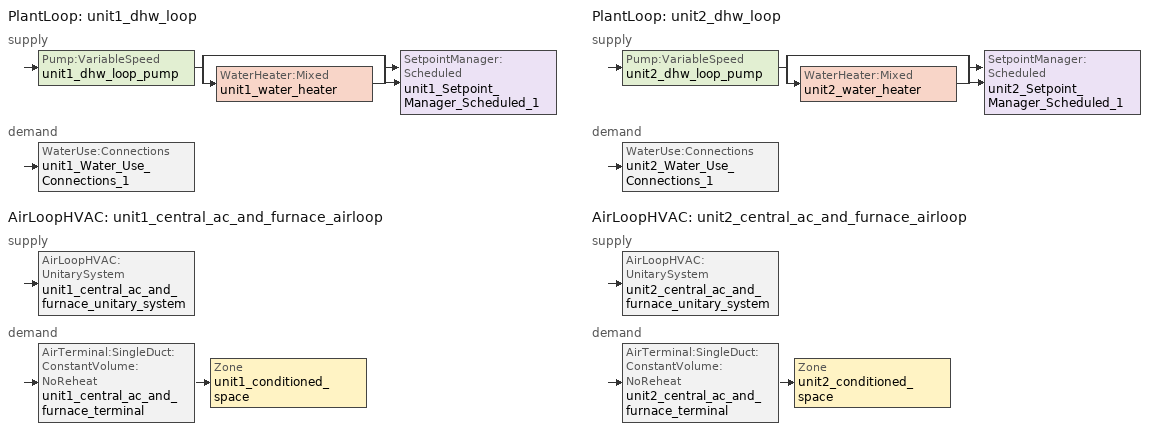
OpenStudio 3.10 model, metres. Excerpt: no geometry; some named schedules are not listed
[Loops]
PlantLoop 'unit1_dhw_loop'
 supply: Pump:VariableSpeed 'unit1_dhw_loop_pump' > split
  | bypass
  | WaterHeater:Mixed 'unit1_water_heater'
  join > SetpointManager:Scheduled 'unit1_Setpoint_Manager_Scheduled_1'
 demand: WaterUse:Connections 'unit1_Water_Use_Connections_1'
AirLoopHVAC 'unit1_central_ac_and_furnace_airloop'
 supply: AirLoopHVAC:UnitarySystem 'unit1_central_ac_and_furnace_unitary_system'
 demand: AirTerminal:SingleDuct:ConstantVolume:NoReheat 'unit1_central_ac_and_furnace_terminal' > Zone 'unit1_conditioned_space'
PlantLoop 'unit2_dhw_loop'
 supply: Pump:VariableSpeed 'unit2_dhw_loop_pump' > split
  | bypass
  | WaterHeater:Mixed 'unit2_water_heater'
  join > SetpointManager:Scheduled 'unit2_Setpoint_Manager_Scheduled_1'
 demand: WaterUse:Connections 'unit2_Water_Use_Connections_1'
AirLoopHVAC 'unit2_central_ac_and_furnace_airloop'
 supply: AirLoopHVAC:UnitarySystem 'unit2_central_ac_and_furnace_unitary_system'
 demand: AirTerminal:SingleDuct:ConstantVolume:NoReheat 'unit2_central_ac_and_furnace_terminal' > Zone 'unit2_conditioned_space'
[EnergyManagementSystem:ProgramCallingManager]
unit1_infil_program_calling_manager: BeginZoneTimestepAfterInitHeatBalance; unit1_infil_program
unit1_crawlspace_unvented_1_duct_leakage_imbalance_infil_program_calling_manager: BeginZoneTimestepAfterInitHeatBalance; unit1_crawlspace_unvented_1_duct_leakage_imbalance_infil_program
unit1_natural_vent_program_calling_manager: BeginZoneTimestepAfterInitHeatBalance; unit1_natural_vent_program
unit1_central_ac_and_furnace_airloop_0_duct_program_calling_manager: EndOfSystemTimestepAfterHVACReporting; unit1_central_ac_and_furnace_airloop_0_duct_program
unit1_fridge_schedule_program_calling_manager: BeginZoneTimestepAfterInitHeatBalance; unit1_fridge_schedule_program
unit1_water_heater_EC_adj_ProgramManager: EndOfSystemTimestepBeforeHVACReporting; unit1_water_heater_EC_adj
unit1_central_ac_and_furnace_supply_fan_disaggregate_program_calling_manager_1: EndOfSystemTimestepBeforeHVACReporting; unit1_central_ac_and_furnace_supply_fan_disaggregate_program_1
unit1_central_ac_and_furnace_supply_fan_disaggregate_program_calling_manager: EndOfSystemTimestepBeforeHVACReporting; unit1_central_ac_and_furnace_supply_fan_disaggregate_program
unit2_infil_program_calling_manager: BeginZoneTimestepAfterInitHeatBalance; unit2_infil_program
unit2_crawlspace_unvented_1_duct_leakage_imbalance_infil_program_calling_manager: BeginZoneTimestepAfterInitHeatBalance; unit2_crawlspace_unvented_1_duct_leakage_imbalance_infil_program
unit2_natural_vent_program_calling_manager: BeginZoneTimestepAfterInitHeatBalance; unit2_natural_vent_program
unit2_central_ac_and_furnace_airloop_0_duct_program_calling_manager: EndOfSystemTimestepAfterHVACReporting; unit2_central_ac_and_furnace_airloop_0_duct_program
unit2_fridge_schedule_program_calling_manager: BeginZoneTimestepAfterInitHeatBalance; unit2_fridge_schedule_program
unit2_water_heater_EC_adj_ProgramManager: EndOfSystemTimestepBeforeHVACReporting; unit2_water_heater_EC_adj
unit2_central_ac_and_furnace_supply_fan_disaggregate_program_calling_manager_1: EndOfSystemTimestepBeforeHVACReporting; unit2_central_ac_and_furnace_supply_fan_disaggregate_program_1
unit2_central_ac_and_furnace_supply_fan_disaggregate_program_calling_manager: EndOfSystemTimestepBeforeHVACReporting; unit2_central_ac_and_furnace_supply_fan_disaggregate_program
unmet_hours_program_calling_manager: EndOfZoneTimestepBeforeZoneReporting; unmet_hours_program
total_loads_program_calling_manager: EndOfZoneTimestepAfterZoneReporting; total_loads_program
total_airflows_program_calling_manager: EndOfZoneTimestepAfterZoneReporting; total_airflows_program
[EnergyManagementSystem:Sensor]
Name | Output Variable or Output Meter Index Key | Output Variable or Output Meter
unit1_clothes_dryer_exhaust_0_sch_s | unit1_clothes_dryer | Schedule Value
unit1_mech_vent_bath_fan_0_sch_s | unit1_mech_vent_bath_fan_0_schedule | Schedule Value
unit1_mech_vent_range_fan_0_sch_s | unit1_mech_vent_range_fan_0_schedule | Schedule Value
unit1_clg_sp_s | unit1_cooling_setpoint | Schedule Value
unit1_htg_sp_s | unit1_heating_setpoint | Schedule Value
unit1_natural_vent_s | unit1_natural_vent_schedule | Schedule Value
unit1_central_ac_and_furnace_airloop_0_DZ_W_s | unit1_crawlspace___unvented | Zone Mean Air Humidity Ratio
unit1_central_ac_and_furnace_airloop_0_DZ_T_s | unit1_crawlspace___unvented | Zone Air Temperature
unit1_central_ac_and_furnace_airloop_Ra_W_s | unit1_Node_9 | System Node Humidity Ratio
unit1_central_ac_and_furnace_airloop_RA_T_s | unit1_Node_9 | System Node Temperature
unit1_central_ac_and_furnace_airloop_AH_Wout_s | unit1_Node_6 | System Node Humidity Ratio
unit1_central_ac_and_furnace_airloop_AH_Tout_s | unit1_Node_6 | System Node Temperature
unit1_central_ac_and_furnace_airloop_AH_VFR_s | unit1_Node_6 | System Node Current Density Volume Flow Rate
unit1_central_ac_and_furnace_airloop_AH_MFR_s | unit1_Node_6 | System Node Mass Flow Rate
unit1_central_ac_and_furnace_airloop_Fan_RTF_s_1 | unit1_central_ac_and_furnace_supply_fan | Fan Runtime Fraction Speed 2
unit1_central_ac_and_furnace_airloop_Fan_RTF_s | unit1_central_ac_and_furnace_supply_fan | Fan Runtime Fraction Speed 1
unit1_cool_season | unit1_cooling_season_schedule | Schedule Value
unit1_tout_s | unit1_conditioned_space | Zone Outdoor Air Drybulb Temperature
unit1_tin_s; unit1_fridge_tin_s | unit1_conditioned_space | Zone Mean Air Temperature
unit1_site_vw_s; unit2_site_vw_s |  | Site Wind Speed
unit1_win_s | unit1_conditioned_space | Zone Air Humidity Ratio
unit1_out_wt_s; unit2_out_wt_s |  | Site Outdoor Air Humidity Ratio
unit1_out_pb_s; unit2_out_pb_s |  | Site Outdoor Air Barometric Pressure
unit1_water_heater_off_cycle_parasitic | unit1_water_heater | Water Heater Off Cycle Parasitic Electricity Rate
unit1_water_heater_on_cycle_parasitic | unit1_water_heater | Water Heater On Cycle Parasitic Electricity Rate
unit1_water_heater_energy | unit1_water_heater | Water Heater NaturalGas Rate
unit1_central_ac_and_furnace_htg_coil_s | unit1_central_ac_and_furnace_htg_coil | Heating Coil Heating Energy
unit1_central_ac_and_furnace_supply_fan_s_1; unit1_central_ac_and_furnace_supply_fan_s | unit1_central_ac_and_furnace_supply_fan | Fan Electricity Energy
unit1_central_ac_and_furnace_clg_coil_s | unit1_central_ac_and_furnace_clg_coil | Cooling Coil Total Cooling Energy
unit2_clothes_dryer_exhaust_0_sch_s | unit2_clothes_dryer | Schedule Value
unit2_mech_vent_bath_fan_0_sch_s | unit2_mech_vent_bath_fan_0_schedule | Schedule Value
unit2_mech_vent_range_fan_0_sch_s | unit2_mech_vent_range_fan_0_schedule | Schedule Value
unit2_clg_sp_s | unit2_cooling_setpoint | Schedule Value
unit2_htg_sp_s | unit2_heating_setpoint | Schedule Value
unit2_natural_vent_s | unit2_natural_vent_schedule | Schedule Value
unit2_central_ac_and_furnace_airloop_0_DZ_W_s | unit2_crawlspace___unvented | Zone Mean Air Humidity Ratio
unit2_central_ac_and_furnace_airloop_0_DZ_T_s | unit2_crawlspace___unvented | Zone Air Temperature
unit2_central_ac_and_furnace_airloop_Ra_W_s | unit2_Node_9 | System Node Humidity Ratio
unit2_central_ac_and_furnace_airloop_RA_T_s | unit2_Node_9 | System Node Temperature
unit2_central_ac_and_furnace_airloop_AH_Wout_s | unit2_Node_6 | System Node Humidity Ratio
unit2_central_ac_and_furnace_airloop_AH_Tout_s | unit2_Node_6 | System Node Temperature
unit2_central_ac_and_furnace_airloop_AH_VFR_s | unit2_Node_6 | System Node Current Density Volume Flow Rate
unit2_central_ac_and_furnace_airloop_AH_MFR_s | unit2_Node_6 | System Node Mass Flow Rate
unit2_central_ac_and_furnace_airloop_Fan_RTF_s_1 | unit2_central_ac_and_furnace_supply_fan | Fan Runtime Fraction Speed 2
unit2_central_ac_and_furnace_airloop_Fan_RTF_s | unit2_central_ac_and_furnace_supply_fan | Fan Runtime Fraction Speed 1
unit2_cool_season | unit2_cooling_season_schedule | Schedule Value
unit2_tout_s | unit2_conditioned_space | Zone Outdoor Air Drybulb Temperature
unit2_tin_s; unit2_fridge_tin_s | unit2_conditioned_space | Zone Mean Air Temperature
unit2_win_s | unit2_conditioned_space | Zone Air Humidity Ratio
unit2_water_heater_off_cycle_parasitic | unit2_water_heater | Water Heater Off Cycle Parasitic Electricity Rate
unit2_water_heater_on_cycle_parasitic | unit2_water_heater | Water Heater On Cycle Parasitic Electricity Rate
unit2_water_heater_energy | unit2_water_heater | Water Heater NaturalGas Rate
unit2_central_ac_and_furnace_htg_coil_s | unit2_central_ac_and_furnace_htg_coil | Heating Coil Heating Energy
unit2_central_ac_and_furnace_supply_fan_s_1; unit2_central_ac_and_furnace_supply_fan_s | unit2_central_ac_and_furnace_supply_fan | Fan Electricity Energy
unit2_central_ac_and_furnace_clg_coil_s | unit2_central_ac_and_furnace_clg_coil | Cooling Coil Total Cooling Energy
unit1_conditioned_space_htg_unmet_s | unit1_conditioned_space | Zone Heating Setpoint Not Met Time
unit1_conditioned_space_clg_unmet_s | unit1_conditioned_space | Zone Cooling Setpoint Not Met Time
unit2_conditioned_space_htg_unmet_s | unit2_conditioned_space | Zone Heating Setpoint Not Met Time
unit2_conditioned_space_clg_unmet_s | unit2_conditioned_space | Zone Cooling Setpoint Not Met Time
htg_load_cond |  | Heating:EnergyTransfer:Zone:UNIT1_CONDITIONED_SPACE
clg_load_cond |  | Cooling:EnergyTransfer:Zone:UNIT1_CONDITIONED_SPACE
htg_load_duct |  | Heating:EnergyTransfer:Zone:UNIT1_CENTRAL_AC_AND_FURNACE_AIRLOOP_RET_AIR_ZONE
clg_load_duct |  | Cooling:EnergyTransfer:Zone:UNIT1_CENTRAL_AC_AND_FURNACE_AIRLOOP_RET_AIR_ZONE
htg_load_cond_1 |  | Heating:EnergyTransfer:Zone:UNIT2_CONDITIONED_SPACE
clg_load_cond_1 |  | Cooling:EnergyTransfer:Zone:UNIT2_CONDITIONED_SPACE
htg_load_duct_1 |  | Heating:EnergyTransfer:Zone:UNIT2_CENTRAL_AC_AND_FURNACE_AIRLOOP_RET_AIR_ZONE
clg_load_duct_1 |  | Cooling:EnergyTransfer:Zone:UNIT2_CENTRAL_AC_AND_FURNACE_AIRLOOP_RET_AIR_ZONE
[ElectricEquipment:Definition] Design Level Calculation Method=EquipmentLevel
Name | Design Level {W} | Fraction Latent | Fraction Radiant | Fraction Lost
unit1_dishwasher | 1239.2 | 0.3 | 0.18 | 0.4
unit1_clothes_dryer | 1291.22 | 0.015 | 0.081 | 0.85
unit1_clothes_washer | 1633.53 | 0.03 | 0.162 | 0.7
unit2_dishwasher | 1738.7 | 0.3 | 0.18 | 0.4
unit2_clothes_dryer | 783.344 | 0.015 | 0.081 | 0.85
unit2_clothes_washer | 1137.65 | 0.03 | 0.162 | 0.7
[EnergyManagementSystem:Actuator]
Name | Actuated Component | Actuated Component Type | Actuated Component Control Type
unit1_infil_flow_act | unit1_infil_flow | Zone Infiltration | Air Exchange Flow Rate
unit1_crawlspace_unvented_1_duct_leakage_imbalance_infil_flow_act | unit1_crawlspace_unvented_1_duct_leakage_imbalance_infil_flow | Zone Infiltration | Air Exchange Flow Rate
unit1_whole_house_fan_mix_act | unit1_whole_house_fan_mix | ZoneMixing | Air Exchange Flow Rate
unit1_whole_house_fan_flow_act | unit1_whole_house_fan_flow | Zone Infiltration | Air Exchange Flow Rate
unit1_natural_vent_flow_act | unit1_natural_vent_flow | Zone Infiltration | Air Exchange Flow Rate
unit1_central_ac_and_furnace_airloop_0_ZoneMixCondToDZ_mix_act | unit1_central_ac_and_furnace_airloop_0_ZoneMixCondToDZ_mix | ZoneMixing | Air Exchange Flow Rate
unit1_central_ac_and_furnace_airloop_0_ZoneMixDZToCond_mix_act | unit1_central_ac_and_furnace_airloop_0_ZoneMixDZToCond_mix | ZoneMixing | Air Exchange Flow Rate
unit1_fridge_schedule_act | unit1_fridge_schedule | Schedule:Constant | Schedule Value
unit2_infil_flow_act | unit2_infil_flow | Zone Infiltration | Air Exchange Flow Rate
unit2_crawlspace_unvented_1_duct_leakage_imbalance_infil_flow_act | unit2_crawlspace_unvented_1_duct_leakage_imbalance_infil_flow | Zone Infiltration | Air Exchange Flow Rate
unit2_whole_house_fan_mix_act | unit2_whole_house_fan_mix | ZoneMixing | Air Exchange Flow Rate
unit2_whole_house_fan_flow_act | unit2_whole_house_fan_flow | Zone Infiltration | Air Exchange Flow Rate
unit2_natural_vent_flow_act | unit2_natural_vent_flow | Zone Infiltration | Air Exchange Flow Rate
unit2_central_ac_and_furnace_airloop_0_ZoneMixCondToDZ_mix_act | unit2_central_ac_and_furnace_airloop_0_ZoneMixCondToDZ_mix | ZoneMixing | Air Exchange Flow Rate
unit2_central_ac_and_furnace_airloop_0_ZoneMixDZToCond_mix_act | unit2_central_ac_and_furnace_airloop_0_ZoneMixDZToCond_mix | ZoneMixing | Air Exchange Flow Rate
unit2_fridge_schedule_act | unit2_fridge_schedule | Schedule:Constant | Schedule Value
[EnergyManagementSystem:Program]
unit1_infil_program: Set p_m = 0.14; Set p_s = 0.22; Set s_m = 270; Set s_s = 370; Set z_m = 9.99744; Set z_s = 2.4384; Set f_t = (((s_m/z_m)^p_m)*((z_s/s_s)^p_s)); Set Tdiff = unit1_tin_s-unit1_tout_s; Set dT = @Abs Tdiff; Set c = 0.0585; Set Cs = 0.0567; Set Cw = 0.1627; Set n = 0.65; Set sft = (f_t*0.3); Set temp1 = ((c*Cw)*((sft*unit1_site_vw_s)^(2*n)))^2; Set Qinf = (((c*Cs*(dT^n))^2)+temp1)^0.5; Set Qinf = (@Max Qinf 0); Set unit1_mech_vent_house_fan_sensible_load_act = 0.0; Set unit1_mech_vent_house_fan_latent_load_act = 0.0; Set OASupInPb = unit1_out_pb_s; Set OASupInTemp = unit1_tout_s; Set OASupInW = unit1_out_wt_s; Set OASupRho = (@RhoAirFnPbTdbW OASupInPb OASupInTemp OASupInW); Set OASupCp = (@CpAirFnW OASupInW); Set OASupInEnth = (@HFnTdbW OASupInTemp OASupInW); Set ZoneTemp = unit1_tin_s; Set ZoneW = unit1_win_s; Set ZoneCp = (@CpAirFnW ZoneW); Set ZoneAirEnth = (@HFnTdbW ZoneTemp ZoneW); Set unit1_mech_vent_house_fan_cfis_act = 0.0; Set QWHV_cfis_sup = 0.0; Set QWHV_cfis_suppl_sup = 0.0; Set QWHV_cfis_suppl_exh = 0.0; Set Qrange = 0; Set Qrange = Qrange + 0.04719 * unit1_mech_vent_range_fan_0_sch_s; Set Qbath = 0; Set Qbath = Qbath + 0.0236 * unit1_mech_vent_bath_fan_0_sch_s; Set Qdryer = 0; Set Qdryer = Qdryer + 0.52072 * unit1_clothes_dryer_exhaust_0_sch_s; Set QWHV_sup = 0.0; Set QWHV_exh = 0.0; Set Qsupply = QWHV_sup + QWHV_cfis_sup + QWHV_cfis_suppl_sup; Set Qexhaust = Qrange + Qbath + Qdryer + QWHV_exh + QWHV_cfis_suppl_exh; Set Qfan = (@Max Qexhaust Qsupply); Set Qducts = 0; Set Qducts = Qducts - unit1_central_ac_and_furnace_airloop_0_DuctImbalLkSupFanEquivCond; Set Qducts = Qducts + unit1_central_ac_and_furnace_airloop_0_DuctImbalLkExhFanEquivCond; If Qducts < 0; Set Qsupply = Qsupply - Qducts; Else; Set Qexhaust = Qexhaust + Qducts; EndIf; Set Qfan_with_ducts = (@Max Qexhaust Qsupply); Set Qimb = (@Abs (Qsupply - Qexhaust)); If Qinf + Qimb > 0; Set Qtot = Qfan_with_ducts + (Qinf^2) / (Qinf + Qimb); Else; Set Qtot = Qfan_with_ducts; EndIf; Set Qinf_adj = Qtot - Qfan; Set unit1_infil_flow_act = Qinf_adj; Set unit1_infil_program_Qinf = Qinf_adj; Set unit1_infil_program_Qfan = Qfan; Set Qload = Qfan; Set Effectiveness_Sens = 0.0; Set Effectiveness_Lat = 0.0; Set Fan_MFR = Qload * OASupRho; Set ZoneInEnth = OASupInEnth; Set ZoneInTemp = OASupInTemp; Set FanTotalToCond = Fan_MFR * (ZoneInEnth - ZoneAirEnth); Set FanSensToCond = Fan_MFR * ZoneCp * (ZoneInTemp - ZoneTemp); Set FanLatToCond = FanTotalToCond - FanSensToCond; Set unit1_mech_vent_house_fan_sensible_load_act = unit1_mech_vent_house_fan_sensible_load_act + FanSensToCond; Set unit1_mech_vent_house_fan_latent_load_act = unit1_mech_vent_house_fan_latent_load_act + FanLatToCond
unit1_crawlspace_unvented_1_duct_leakage_imbalance_infil_program: Set Qducts = 0; Set Qducts = Qducts - unit1_central_ac_and_furnace_airloop_0_DuctImbalLkSupFanEquivDZ; Set Qducts = Qducts + unit1_central_ac_and_furnace_airloop_0_DuctImbalLkExhFanEquivDZ; Set unit1_crawlspace_unvented_1_duct_leakage_imbalance_infil_flow_act = (@Abs(Qducts))
unit1_natural_vent_program: Set Tin = unit1_tin_s; Set Tout = unit1_tout_s; Set Wout = unit1_out_wt_s; Set Pbar = unit1_out_pb_s; Set Phiout = (@RhFnTdbWPb Tout Wout Pbar); Set MaxHR = 0.0115; Set Tnvsp = (unit1_htg_sp_s + unit1_clg_sp_s) / 2; Set NVavail = unit1_natural_vent_s; Set ClgSsnAvail = unit1_cool_season; Set Qnv = 0; Set Qwhf = 0; Set unit1_whole_house_fan_mix_act = 0; Set unit1_whole_house_fan_act = 0; If ((Wout < MaxHR) && (Tin > Tout) && (Tin > Tnvsp) && (ClgSsnAvail > 0)); Set WHF_Flow = 0; Set Adj = (Tin-Tnvsp)/(Tin-Tout); Set Adj = (@Min Adj 1); Set Adj = (@Max Adj 0); If (WHF_Flow > 0); Set Qwhf = WHF_Flow*Adj; Set unit1_whole_house_fan_mix_act = WHF_Flow*Adj; Set WHF_W = 0; Set unit1_whole_house_fan_act = WHF_W*Adj; ElseIf (NVavail > 0); Set NVArea = 7432.05739392; Set Cs = 8.968567957270247e-05; Set Cw = 2.2169590796800036e-05; Set Tdiff = Tin-Tout; Set dT = (@Abs Tdiff); Set Vwind = unit1_site_vw_s; Set SGNV = NVArea*Adj*((((Cs*dT)+(Cw*(Vwind^2)))^0.5)/1000); Set MaxNV = 1.9217699887104003; Set Qnv = (@Min SGNV MaxNV); EndIf; EndIf; Set unit1_natural_vent_flow_act = Qnv; Set unit1_whole_house_fan_flow_act = Qwhf; Set unit1_natural_vent_program_Qnv = Qnv; Set unit1_natural_vent_program_Qwhf = Qwhf
unit1_central_ac_and_furnace_airloop_0_duct_program: Set unit1_central_ac_and_furnace_airloop_AH_MFR = unit1_central_ac_and_furnace_airloop_AH_MFR_s; Set unit1_central_ac_and_furnace_airloop_Fan_RTF = 0; Set unit1_central_ac_and_furnace_airloop_Fan_RTF = unit1_central_ac_and_furnace_airloop_Fan_RTF + unit1_central_ac_and_furnace_airloop_Fan_RTF_s; Set unit1_central_ac_and_furnace_airloop_Fan_RTF = unit1_central_ac_and_furnace_airloop_Fan_RTF + unit1_central_ac_and_furnace_airloop_Fan_RTF_s_1; Set unit1_central_ac_and_furnace_airloop_AH_VFR = unit1_central_ac_and_furnace_airloop_AH_VFR_s; Set unit1_central_ac_and_furnace_airloop_AH_Tout = unit1_central_ac_and_furnace_airloop_AH_Tout_s; Set unit1_central_ac_and_furnace_airloop_AH_Wout = unit1_central_ac_and_furnace_airloop_AH_Wout_s; Set unit1_central_ac_and_furnace_airloop_RA_T = unit1_central_ac_and_furnace_airloop_RA_T_s; Set unit1_central_ac_and_furnace_airloop_Ra_W = unit1_central_ac_and_furnace_airloop_Ra_W_s; Set unit1_central_ac_and_furnace_airloop_0_DZ_T = unit1_central_ac_and_furnace_airloop_0_DZ_T_s; Set unit1_central_ac_and_furnace_airloop_0_DZ_W = unit1_central_ac_and_furnace_airloop_0_DZ_W_s; Run unit1_central_ac_and_furnace_airloop_0_duct_subroutine; Set unit1_central_ac_and_furnace_airloop_0_SupSensLkToCond_act = unit1_central_ac_and_furnace_airloop_0_SupSensLkToCond; Set unit1_central_ac_and_furnace_airloop_0_SupLatLkToCond_act = unit1_central_ac_and_furnace_airloop_0_SupLatLkToCond; Set unit1_central_ac_and_furnace_airloop_0_SupCondToLv_act = unit1_central_ac_and_furnace_airloop_0_SupCondToLv; Set unit1_central_ac_and_furnace_airloop_0_RetSensLkToRP_act = unit1_central_ac_and_furnace_airloop_0_RetSensLkToRP; Set unit1_central_ac_and_furnace_airloop_0_RetLatLkToRP_act = unit1_central_ac_and_furnace_airloop_0_RetLatLkToRP; Set unit1_central_ac_and_furnace_airloop_0_RetCondToRP_act = unit1_central_ac_and_furnace_airloop_0_RetCondToRP; Set unit1_central_ac_and_furnace_airloop_0_RetCondToDZ_act = unit1_central_ac_and_furnace_airloop_0_RetCondToDZ; Set unit1_central_ac_and_furnace_airloop_0_SupCondToDZ_act = unit1_central_ac_and_furnace_airloop_0_SupCondToDZ; Set unit1_central_ac_and_furnace_airloop_0_SupSensLkToDZ_act = unit1_central_ac_and_furnace_airloop_0_SupSensLkToDZ; Set unit1_central_ac_and_furnace_airloop_0_SupLatLkToDZ_act = unit1_central_ac_and_furnace_airloop_0_SupLatLkToDZ; Set unit1_central_ac_and_furnace_airloop_0_ZoneMixDZToCond_mix_act = unit1_central_ac_and_furnace_airloop_0_ZoneMixDZToCond; Set unit1_central_ac_and_furnace_airloop_0_ZoneMixCondToDZ_mix_act = unit1_central_ac_and_furnace_airloop_0_ZoneMixCondToDZ
unit1_fridge_schedule_program: Set Tin = unit1_fridge_tin_s*(9.0/5.0)+32.0; Set unit1_fridge_schedule_act = 0; If (Hour == 0); Set unit1_fridge_schedule_act = (-0.487+0.019*Tin); ElseIf (Hour == 1); Set unit1_fridge_schedule_act = (-0.34+0.016*Tin); ElseIf (Hour == 2); Set unit1_fridge_schedule_act = (-0.37+0.017*Tin); ElseIf (Hour == 3); Set unit1_fridge_schedule_act = (-0.361+0.016*Tin); ElseIf (Hour == 4); Set unit1_fridge_schedule_act = (-0.515+0.018*Tin); ElseIf (Hour == 5); Set unit1_fridge_schedule_act = (-0.684+0.021*Tin); ElseIf (Hour == 6); Set unit1_fridge_schedule_act = (-0.471+0.019*Tin); ElseIf (Hour == 7); Set unit1_fridge_schedule_act = (-0.159+0.015*Tin); ElseIf (Hour == 8); Set unit1_fridge_schedule_act = (-0.079+0.015*Tin); ElseIf (Hour == 9); Set unit1_fridge_schedule_act = (-0.417+0.019*Tin); ElseIf (Hour == 10); Set unit1_fridge_schedule_act = (-0.411+0.018*Tin); ElseIf (Hour == 11); Set unit1_fridge_schedule_act = (-0.386+0.018*Tin); ElseIf (Hour == 12); Set unit1_fridge_schedule_act = (-0.24+0.016*Tin); ElseIf (Hour == 13); Set unit1_fridge_schedule_act = (-0.314+0.017*Tin); ElseIf (Hour == 14); Set unit1_fridge_schedule_act = (-0.16+0.015*Tin); ElseIf (Hour == 15); Set unit1_fridge_schedule_act = (-0.121+0.015*Tin); ElseIf (Hour == 16); Set unit1_fridge_schedule_act = (-0.469+0.02*Tin); ElseIf (Hour == 17); Set unit1_fridge_schedule_act = (-0.412+0.02*Tin); ElseIf (Hour == 18); Set unit1_fridge_schedule_act = (-0.091+0.017*Tin); ElseIf (Hour == 19); Set unit1_fridge_schedule_act = (0.077+0.014*Tin); ElseIf (Hour == 20); Set unit1_fridge_schedule_act = (-0.118+0.016*Tin); ElseIf (Hour == 21); Set unit1_fridge_schedule_act = (-0.247+0.017*Tin); ElseIf (Hour == 22); Set unit1_fridge_schedule_act = (-0.445+0.019*Tin); ElseIf (Hour == 23); Set unit1_fridge_schedule_act = (-0.544+0.02*Tin); EndIf
unit1_water_heater_EC_adj: If WarmupFlag == 0; Set dhw_e_cons = unit1_water_heater_energy + unit1_water_heater_on_cycle_parasitic + unit1_water_heater_off_cycle_parasitic; Set unit1_water_heater_ec_adj_act = 0.0 * dhw_e_cons / 1; EndIf
unit1_central_ac_and_furnace_supply_fan_disaggregate_program_1: Set unit1_central_ac_and_furnace_supply_fan_primary_htg = 0; If unit1_central_ac_and_furnace_htg_coil_s > 0; Set unit1_central_ac_and_furnace_supply_fan_primary_htg = unit1_central_ac_and_furnace_supply_fan_s_1; EndIf
unit1_central_ac_and_furnace_supply_fan_disaggregate_program: Set unit1_central_ac_and_furnace_supply_fan_clg = 0; If unit1_central_ac_and_furnace_clg_coil_s > 0; Set unit1_central_ac_and_furnace_supply_fan_clg = unit1_central_ac_and_furnace_supply_fan_s; EndIf
unit2_infil_program: Set p_m = 0.14; Set p_s = 0.22; Set s_m = 270; Set s_s = 370; Set z_m = 9.99744; Set z_s = 2.4384; Set f_t = (((s_m/z_m)^p_m)*((z_s/s_s)^p_s)); Set Tdiff = unit2_tin_s-unit2_tout_s; Set dT = @Abs Tdiff; Set c = 0.0585; Set Cs = 0.0567; Set Cw = 0.1627; Set n = 0.65; Set sft = (f_t*0.3); Set temp1 = ((c*Cw)*((sft*unit2_site_vw_s)^(2*n)))^2; Set Qinf = (((c*Cs*(dT^n))^2)+temp1)^0.5; Set Qinf = (@Max Qinf 0); Set unit2_mech_vent_house_fan_sensible_load_act = 0.0; Set unit2_mech_vent_house_fan_latent_load_act = 0.0; Set OASupInPb = unit2_out_pb_s; Set OASupInTemp = unit2_tout_s; Set OASupInW = unit2_out_wt_s; Set OASupRho = (@RhoAirFnPbTdbW OASupInPb OASupInTemp OASupInW); Set OASupCp = (@CpAirFnW OASupInW); Set OASupInEnth = (@HFnTdbW OASupInTemp OASupInW); Set ZoneTemp = unit2_tin_s; Set ZoneW = unit2_win_s; Set ZoneCp = (@CpAirFnW ZoneW); Set ZoneAirEnth = (@HFnTdbW ZoneTemp ZoneW); Set unit2_mech_vent_house_fan_cfis_act = 0.0; Set QWHV_cfis_sup = 0.0; Set QWHV_cfis_suppl_sup = 0.0; Set QWHV_cfis_suppl_exh = 0.0; Set Qrange = 0; Set Qrange = Qrange + 0.04719 * unit2_mech_vent_range_fan_0_sch_s; Set Qbath = 0; Set Qbath = Qbath + 0.0236 * unit2_mech_vent_bath_fan_0_sch_s; Set Qdryer = 0; Set Qdryer = Qdryer + 0.3159 * unit2_clothes_dryer_exhaust_0_sch_s; Set QWHV_sup = 0.0; Set QWHV_exh = 0.0; Set Qsupply = QWHV_sup + QWHV_cfis_sup + QWHV_cfis_suppl_sup; Set Qexhaust = Qrange + Qbath + Qdryer + QWHV_exh + QWHV_cfis_suppl_exh; Set Qfan = (@Max Qexhaust Qsupply); Set Qducts = 0; Set Qducts = Qducts - unit2_central_ac_and_furnace_airloop_0_DuctImbalLkSupFanEquivCond; Set Qducts = Qducts + unit2_central_ac_and_furnace_airloop_0_DuctImbalLkExhFanEquivCond; If Qducts < 0; Set Qsupply = Qsupply - Qducts; Else; Set Qexhaust = Qexhaust + Qducts; EndIf; Set Qfan_with_ducts = (@Max Qexhaust Qsupply); Set Qimb = (@Abs (Qsupply - Qexhaust)); If Qinf + Qimb > 0; Set Qtot = Qfan_with_ducts + (Qinf^2) / (Qinf + Qimb); Else; Set Qtot = Qfan_with_ducts; EndIf; Set Qinf_adj = Qtot - Qfan; Set unit2_infil_flow_act = Qinf_adj; Set unit2_infil_program_Qinf = Qinf_adj; Set unit2_infil_program_Qfan = Qfan; Set Qload = Qfan; Set Effectiveness_Sens = 0.0; Set Effectiveness_Lat = 0.0; Set Fan_MFR = Qload * OASupRho; Set ZoneInEnth = OASupInEnth; Set ZoneInTemp = OASupInTemp; Set FanTotalToCond = Fan_MFR * (ZoneInEnth - ZoneAirEnth); Set FanSensToCond = Fan_MFR * ZoneCp * (ZoneInTemp - ZoneTemp); Set FanLatToCond = FanTotalToCond - FanSensToCond; Set unit2_mech_vent_house_fan_sensible_load_act = unit2_mech_vent_house_fan_sensible_load_act + FanSensToCond; Set unit2_mech_vent_house_fan_latent_load_act = unit2_mech_vent_house_fan_latent_load_act + FanLatToCond
unit2_crawlspace_unvented_1_duct_leakage_imbalance_infil_program: Set Qducts = 0; Set Qducts = Qducts - unit2_central_ac_and_furnace_airloop_0_DuctImbalLkSupFanEquivDZ; Set Qducts = Qducts + unit2_central_ac_and_furnace_airloop_0_DuctImbalLkExhFanEquivDZ; Set unit2_crawlspace_unvented_1_duct_leakage_imbalance_infil_flow_act = (@Abs(Qducts))
unit2_natural_vent_program: Set Tin = unit2_tin_s; Set Tout = unit2_tout_s; Set Wout = unit2_out_wt_s; Set Pbar = unit2_out_pb_s; Set Phiout = (@RhFnTdbWPb Tout Wout Pbar); Set MaxHR = 0.0115; Set Tnvsp = (unit2_htg_sp_s + unit2_clg_sp_s) / 2; Set NVavail = unit2_natural_vent_s; Set ClgSsnAvail = unit2_cool_season; Set Qnv = 0; Set Qwhf = 0; Set unit2_whole_house_fan_mix_act = 0; Set unit2_whole_house_fan_act = 0; If ((Wout < MaxHR) && (Tin > Tout) && (Tin > Tnvsp) && (ClgSsnAvail > 0)); Set WHF_Flow = 0; Set Adj = (Tin-Tnvsp)/(Tin-Tout); Set Adj = (@Min Adj 1); Set Adj = (@Max Adj 0); If (WHF_Flow > 0); Set Qwhf = WHF_Flow*Adj; Set unit2_whole_house_fan_mix_act = WHF_Flow*Adj; Set WHF_W = 0; Set unit2_whole_house_fan_act = WHF_W*Adj; ElseIf (NVavail > 0); Set NVArea = 7432.05739392; Set Cs = 8.968567957270247e-05; Set Cw = 2.2169590796800036e-05; Set Tdiff = Tin-Tout; Set dT = (@Abs Tdiff); Set Vwind = unit2_site_vw_s; Set SGNV = NVArea*Adj*((((Cs*dT)+(Cw*(Vwind^2)))^0.5)/1000); Set MaxNV = 1.9217699887104003; Set Qnv = (@Min SGNV MaxNV); EndIf; EndIf; Set unit2_natural_vent_flow_act = Qnv; Set unit2_whole_house_fan_flow_act = Qwhf; Set unit2_natural_vent_program_Qnv = Qnv; Set unit2_natural_vent_program_Qwhf = Qwhf
unit2_central_ac_and_furnace_airloop_0_duct_program: Set unit2_central_ac_and_furnace_airloop_AH_MFR = unit2_central_ac_and_furnace_airloop_AH_MFR_s; Set unit2_central_ac_and_furnace_airloop_Fan_RTF = 0; Set unit2_central_ac_and_furnace_airloop_Fan_RTF = unit2_central_ac_and_furnace_airloop_Fan_RTF + unit2_central_ac_and_furnace_airloop_Fan_RTF_s; Set unit2_central_ac_and_furnace_airloop_Fan_RTF = unit2_central_ac_and_furnace_airloop_Fan_RTF + unit2_central_ac_and_furnace_airloop_Fan_RTF_s_1; Set unit2_central_ac_and_furnace_airloop_AH_VFR = unit2_central_ac_and_furnace_airloop_AH_VFR_s; Set unit2_central_ac_and_furnace_airloop_AH_Tout = unit2_central_ac_and_furnace_airloop_AH_Tout_s; Set unit2_central_ac_and_furnace_airloop_AH_Wout = unit2_central_ac_and_furnace_airloop_AH_Wout_s; Set unit2_central_ac_and_furnace_airloop_RA_T = unit2_central_ac_and_furnace_airloop_RA_T_s; Set unit2_central_ac_and_furnace_airloop_Ra_W = unit2_central_ac_and_furnace_airloop_Ra_W_s; Set unit2_central_ac_and_furnace_airloop_0_DZ_T = unit2_central_ac_and_furnace_airloop_0_DZ_T_s; Set unit2_central_ac_and_furnace_airloop_0_DZ_W = unit2_central_ac_and_furnace_airloop_0_DZ_W_s; Run unit2_central_ac_and_furnace_airloop_0_duct_subroutine; Set unit2_central_ac_and_furnace_airloop_0_SupSensLkToCond_act = unit2_central_ac_and_furnace_airloop_0_SupSensLkToCond; Set unit2_central_ac_and_furnace_airloop_0_SupLatLkToCond_act = unit2_central_ac_and_furnace_airloop_0_SupLatLkToCond; Set unit2_central_ac_and_furnace_airloop_0_SupCondToLv_act = unit2_central_ac_and_furnace_airloop_0_SupCondToLv; Set unit2_central_ac_and_furnace_airloop_0_RetSensLkToRP_act = unit2_central_ac_and_furnace_airloop_0_RetSensLkToRP; Set unit2_central_ac_and_furnace_airloop_0_RetLatLkToRP_act = unit2_central_ac_and_furnace_airloop_0_RetLatLkToRP; Set unit2_central_ac_and_furnace_airloop_0_RetCondToRP_act = unit2_central_ac_and_furnace_airloop_0_RetCondToRP; Set unit2_central_ac_and_furnace_airloop_0_RetCondToDZ_act = unit2_central_ac_and_furnace_airloop_0_RetCondToDZ; Set unit2_central_ac_and_furnace_airloop_0_SupCondToDZ_act = unit2_central_ac_and_furnace_airloop_0_SupCondToDZ; Set unit2_central_ac_and_furnace_airloop_0_SupSensLkToDZ_act = unit2_central_ac_and_furnace_airloop_0_SupSensLkToDZ; Set unit2_central_ac_and_furnace_airloop_0_SupLatLkToDZ_act = unit2_central_ac_and_furnace_airloop_0_SupLatLkToDZ; Set unit2_central_ac_and_furnace_airloop_0_ZoneMixDZToCond_mix_act = unit2_central_ac_and_furnace_airloop_0_ZoneMixDZToCond; Set unit2_central_ac_and_furnace_airloop_0_ZoneMixCondToDZ_mix_act = unit2_central_ac_and_furnace_airloop_0_ZoneMixCondToDZ
unit2_fridge_schedule_program: Set Tin = unit2_fridge_tin_s*(9.0/5.0)+32.0; Set unit2_fridge_schedule_act = 0; If (Hour == 0); Set unit2_fridge_schedule_act = (-0.487+0.019*Tin); ElseIf (Hour == 1); Set unit2_fridge_schedule_act = (-0.34+0.016*Tin); ElseIf (Hour == 2); Set unit2_fridge_schedule_act = (-0.37+0.017*Tin); ElseIf (Hour == 3); Set unit2_fridge_schedule_act = (-0.361+0.016*Tin); ElseIf (Hour == 4); Set unit2_fridge_schedule_act = (-0.515+0.018*Tin); ElseIf (Hour == 5); Set unit2_fridge_schedule_act = (-0.684+0.021*Tin); ElseIf (Hour == 6); Set unit2_fridge_schedule_act = (-0.471+0.019*Tin); ElseIf (Hour == 7); Set unit2_fridge_schedule_act = (-0.159+0.015*Tin); ElseIf (Hour == 8); Set unit2_fridge_schedule_act = (-0.079+0.015*Tin); ElseIf (Hour == 9); Set unit2_fridge_schedule_act = (-0.417+0.019*Tin); ElseIf (Hour == 10); Set unit2_fridge_schedule_act = (-0.411+0.018*Tin); ElseIf (Hour == 11); Set unit2_fridge_schedule_act = (-0.386+0.018*Tin); ElseIf (Hour == 12); Set unit2_fridge_schedule_act = (-0.24+0.016*Tin); ElseIf (Hour == 13); Set unit2_fridge_schedule_act = (-0.314+0.017*Tin); ElseIf (Hour == 14); Set unit2_fridge_schedule_act = (-0.16+0.015*Tin); ElseIf (Hour == 15); Set unit2_fridge_schedule_act = (-0.121+0.015*Tin); ElseIf (Hour == 16); Set unit2_fridge_schedule_act = (-0.469+0.02*Tin); ElseIf (Hour == 17); Set unit2_fridge_schedule_act = (-0.412+0.02*Tin); ElseIf (Hour == 18); Set unit2_fridge_schedule_act = (-0.091+0.017*Tin); ElseIf (Hour == 19); Set unit2_fridge_schedule_act = (0.077+0.014*Tin); ElseIf (Hour == 20); Set unit2_fridge_schedule_act = (-0.118+0.016*Tin); ElseIf (Hour == 21); Set unit2_fridge_schedule_act = (-0.247+0.017*Tin); ElseIf (Hour == 22); Set unit2_fridge_schedule_act = (-0.445+0.019*Tin); ElseIf (Hour == 23); Set unit2_fridge_schedule_act = (-0.544+0.02*Tin); EndIf
unit2_water_heater_EC_adj: If WarmupFlag == 0; Set dhw_e_cons = unit2_water_heater_energy + unit2_water_heater_on_cycle_parasitic + unit2_water_heater_off_cycle_parasitic; Set unit2_water_heater_ec_adj_act = 0.0 * dhw_e_cons / 1; EndIf
unit2_central_ac_and_furnace_supply_fan_disaggregate_program_1: Set unit2_central_ac_and_furnace_supply_fan_primary_htg = 0; If unit2_central_ac_and_furnace_htg_coil_s > 0; Set unit2_central_ac_and_furnace_supply_fan_primary_htg = unit2_central_ac_and_furnace_supply_fan_s_1; EndIf
unit2_central_ac_and_furnace_supply_fan_disaggregate_program: Set unit2_central_ac_and_furnace_supply_fan_clg = 0; If unit2_central_ac_and_furnace_clg_coil_s > 0; Set unit2_central_ac_and_furnace_supply_fan_clg = unit2_central_ac_and_furnace_supply_fan_s; EndIf
unmet_hours_program: Set htg_unmet_hours = 0; Set clg_unmet_hours = 0; Set unit_htg_unmet_hours = 0; If ((DayOfYear >= 1) && (DayOfYear <= 365)); Set unit_htg_unmet_hours = unit_htg_unmet_hours + unit1_conditioned_space_htg_unmet_s; If unit_htg_unmet_hours > htg_unmet_hours; Set htg_unmet_hours = unit_htg_unmet_hours; EndIf; EndIf; Set unit_clg_unmet_hours = 0; If ((DayOfYear >= 1) && (DayOfYear <= 365)); Set unit_clg_unmet_hours = unit_clg_unmet_hours + unit1_conditioned_space_clg_unmet_s; If unit_clg_unmet_hours > clg_unmet_hours; Set clg_unmet_hours = unit_clg_unmet_hours; EndIf; EndIf; Set unit_htg_unmet_hours = 0; If ((DayOfYear >= 1) && (DayOfYear <= 365)); Set unit_htg_unmet_hours = unit_htg_unmet_hours + unit2_conditioned_space_htg_unmet_s; If unit_htg_unmet_hours > htg_unmet_hours; Set htg_unmet_hours = unit_htg_unmet_hours; EndIf; EndIf; Set unit_clg_unmet_hours = 0; If ((DayOfYear >= 1) && (DayOfYear <= 365)); Set unit_clg_unmet_hours = unit_clg_unmet_hours + unit2_conditioned_space_clg_unmet_s; If unit_clg_unmet_hours > clg_unmet_hours; Set clg_unmet_hours = unit_clg_unmet_hours; EndIf; EndIf
total_loads_program: Set loads_htg_tot = 0; Set loads_clg_tot = 0; If htg_load_cond > 0; Set loads_htg_tot = loads_htg_tot + (htg_load_cond - clg_load_cond) * 1.0; Set loads_htg_tot = loads_htg_tot + (htg_load_duct - clg_load_duct) * 1.0; EndIf; If htg_load_cond_1 > 0; Set loads_htg_tot = loads_htg_tot + (htg_load_cond_1 - clg_load_cond_1) * 1.0; Set loads_htg_tot = loads_htg_tot + (htg_load_duct_1 - clg_load_duct_1) * 1.0; EndIf; Set loads_htg_tot = (@Max loads_htg_tot 0); If clg_load_cond > 0; Set loads_clg_tot = loads_clg_tot + (clg_load_cond - htg_load_cond) * 1.0; Set loads_clg_tot = loads_clg_tot + (clg_load_duct - htg_load_duct) * 1.0; EndIf; If clg_load_cond_1 > 0; Set loads_clg_tot = loads_clg_tot + (clg_load_cond_1 - htg_load_cond_1) * 1.0; Set loads_clg_tot = loads_clg_tot + (clg_load_duct_1 - htg_load_duct_1) * 1.0; EndIf; Set loads_clg_tot = (@Max loads_clg_tot 0)
total_airflows_program: Set total_infil_flow_rate = 0; Set total_mechvent_flow_rate = 0; Set total_natvent_flow_rate = 0; Set total_whf_flow_rate = 0; Set total_infil_flow_rate = total_infil_flow_rate + (unit1_infil_program_Qinf * 1); Set total_infil_flow_rate = total_infil_flow_rate + (unit2_infil_program_Qinf * 1); Set total_mechvent_flow_rate = total_mechvent_flow_rate + (unit1_infil_program_Qfan * 1); Set total_mechvent_flow_rate = total_mechvent_flow_rate + (unit2_infil_program_Qfan * 1); Set total_natvent_flow_rate = total_natvent_flow_rate + (unit1_natural_vent_program_Qnv * 1); Set total_natvent_flow_rate = total_natvent_flow_rate + (unit2_natural_vent_program_Qnv * 1); Set total_whf_flow_rate = total_whf_flow_rate + (unit1_natural_vent_program_Qwhf * 1); Set total_whf_flow_rate = total_whf_flow_rate + (unit2_natural_vent_program_Qwhf * 1)
[AirLoopHVAC:ReturnPlenum]
Name | ThermalZone
unit1_Air_Loop_HVAC_Return_Plenum_1 | unit1_central_ac_and_furnace_airloop_ret_air_zone
unit2_Air_Loop_HVAC_Return_Plenum_1 | unit2_central_ac_and_furnace_airloop_ret_air_zone
[Zone equipment]
unit1_conditioned_space: unit1_central_ac_and_furnace_terminal
unit2_conditioned_space: unit2_central_ac_and_furnace_terminal
[Sizing:Zone] Zone Cooling Design Supply Air Temperature Input Method=SupplyAirTemperature; Zone Cooling Design Supply Air Temperature {C}=14; Zone Cooling Design Supply Air Temperature Difference {deltaC}=11.11; Zone Heating Design Supply Air Temperature Input Method=SupplyAirTemperature; Zone Heating Design Supply Air Temperature {C}=40; Zone Heating Design Supply Air Temperature Difference {deltaC}=11.11; Zone Cooling Design Supply Air Humidity Ratio {kg-H2O/kg-air}=0.0085; Zone Heating Design Supply Air Humidity Ratio {kg-H2O/kg-air}=0.008; Cooling Design Air Flow Method=DesignDay; Heating Design Air Flow Method=DesignDay; Account for Dedicated Outdoor Air System=No; Dedicated Outdoor Air System Control Strategy=NeutralSupplyAir; Dedicated Outdoor Air Low Setpoint Temperature for Design {C}=autosize; Dedicated Outdoor Air High Setpoint Temperature for Design {C}=autosize; Zone Load Sizing Method=Sensible Load Only No Latent Load; Zone Latent Cooling Design Supply Air Humidity Ratio Input Method=HumidityRatioDifference; Zone Cooling Design Supply Air Humidity Ratio Difference {kgWater/kgDryAir}=0.005; Zone Latent Heating Design Supply Air Humidity Ratio Input Method=HumidityRatioDifference; Zone Humidification Design Supply Air Humidity Ratio Difference {kgWater/kgDryAir}=0.005; Sizing Option=Coincident
unit1_central_ac_and_furnace_airloop_ret_air_zone; unit1_crawlspace___unvented; unit1_attic___vented; unit1_conditioned_space; unit2_central_ac_and_furnace_airloop_ret_air_zone; unit2_crawlspace___unvented; unit2_attic___vented; unit2_conditioned_space
[EnergyManagementSystem:InternalVariable] Internal Data Type=Fan Maximum Mass Flow Rate
Name | Internal Data Index Key
unit1_central_ac_and_furnace_airloop_max_sup_fan_mfr | unit1_central_ac_and_furnace_supply_fan
unit2_central_ac_and_furnace_airloop_max_sup_fan_mfr | unit2_central_ac_and_furnace_supply_fan
[WaterUse:Equipment]
Name | Water Use Equipment Definition | Flow Rate Fraction Schedule
unit1_dishwasher | unit1_dishwasher | unit1_hot_water_dishwasher
unit1_clothes_washer | unit1_clothes_washer | unit1_hot_water_clothes_washer
unit1_dhw_distribution_waste | unit1_dhw_distribution_waste | unit1_hot_water_fixtures
unit1_dhw_fixtures | unit1_dhw_fixtures | unit1_hot_water_fixtures
unit2_dishwasher | unit2_dishwasher | unit2_hot_water_dishwasher
unit2_dhw_distribution_waste | unit2_dhw_distribution_waste | unit2_hot_water_fixtures
unit2_dhw_fixtures | unit2_dhw_fixtures | unit2_hot_water_fixtures
unit2_clothes_washer | unit2_clothes_washer | unit2_hot_water_clothes_washer
[WaterUse:Equipment:Definition]
Name | Peak Flow Rate {m3/s} | Target Temperature Schedule
unit1_dishwasher | 1.48444e-05
unit1_clothes_washer | 1.21998e-05
unit1_dhw_distribution_waste | 6.89273e-06 | unit1_mixed_water_temperature_schedule
unit1_dhw_fixtures | 1.69928e-05 | unit1_mixed_water_temperature_schedule
unit2_dishwasher | 1.60276e-05
unit2_clothes_washer | 1.82607e-05
unit2_dhw_distribution_waste | 7.46528e-06 | unit2_mixed_water_temperature_schedule
unit2_dhw_fixtures | 1.84043e-05 | unit2_mixed_water_temperature_schedule
[WaterUse:Connections] Drain Water Heat Exchanger Type=None; Drain Water Heat Exchanger Destination=Plant
Name | Water Use Equipment Name 1 | Water Use Equipment Name 2 | Water Use Equipment Name 3 | Water Use Equipment Name 4
unit1_Water_Use_Connections_1 | unit1_dhw_fixtures | unit1_dhw_distribution_waste | unit1_clothes_washer | unit1_dishwasher
unit2_Water_Use_Connections_1 | unit2_dhw_fixtures | unit2_dhw_distribution_waste | unit2_clothes_washer | unit2_dishwasher
[WaterHeater:Sizing] Design Mode=PeakDraw; Time Storage Can Meet Peak Draw {hr}=0.538503; Time for Tank Recovery {hr}=0; Nominal Tank Volume for Autosizing Plant Connections {m3}=1
unit1_water_heater; unit2_water_heater
[WaterHeater:Mixed] Tank Volume {m3}=0.107884; Deadband Temperature Difference {deltaC}=2; Maximum Temperature Limit {C}=99; Heater Control Type=Cycle; Heater Maximum Capacity {W}=10550.6; Heater Minimum Capacity {W}=0; Heater Fuel Type=NaturalGas; Heater Thermal Efficiency=0.785176; Off Cycle Parasitic Fuel Consumption Rate {W}=0; Off Cycle Parasitic Fuel Type=Electricity; Off Cycle Parasitic Heat Fraction to Tank=0; On Cycle Parasitic Fuel Consumption Rate {W}=0; On Cycle Parasitic Fuel Type=Electricity; On Cycle Parasitic Heat Fraction to Tank=0; Ambient Temperature Indicator=ThermalZone; Off Cycle Loss Coefficient to Ambient Temperature {W/K}=2.30013; Off Cycle Loss Fraction to Thermal Zone=0.91; On Cycle Loss Coefficient to Ambient Temperature {W/K}=2.30013; On Cycle Loss Fraction to Thermal Zone=1; Use Side Effectiveness=1; Source Side Effectiveness=1; Use Side Design Flow Rate {m3/s}=autosize; Source Side Design Flow Rate {m3/s}=autosize; Indirect Water Heating Recovery Time {hr}=1.5; Source Side Flow Control Mode=IndirectHeatPrimarySetpoint
Name | Setpoint Temperature Schedule | Ambient Temperature Thermal Zone
unit1_water_heater | unit1_water_heater_setpoint | unit1_conditioned_space
unit2_water_heater | unit2_water_heater_setpoint | unit2_conditioned_space
[SetpointManager:Scheduled] Control Variable=Temperature
Name | Schedule | Setpoint Node or NodeList
unit1_Setpoint_Manager_Scheduled_1 | unit1_dhw_temp | unit1_Node_12
unit2_Setpoint_Manager_Scheduled_1 | unit2_dhw_temp | unit2_Node_12
[Pump:VariableSpeed] Rated Flow Rate {m3/s}=0.01; Rated Pump Head {Pa}=1; Rated Power Consumption {W}=0; Motor Efficiency=0.85; Fraction of Motor Inefficiencies to Fluid Stream=0; Coefficient 1 of the Part Load Performance Curve=0; Coefficient 2 of the Part Load Performance Curve=1; Coefficient 3 of the Part Load Performance Curve=0; Coefficient 4 of the Part Load Performance Curve=0; Minimum Flow Rate {m3/s}=0; Pump Control Type=Intermittent; Skin Loss Radiative Fraction=0.5; Design Power Sizing Method=PowerPerFlowPerPressure; Design Electric Power per Unit Flow Rate {W/(m3/s)}=348701.1; Design Shaft Power per Unit Flow Rate per Unit Head {W-s/m3-Pa}=1.28205; Design Minimum Flow Rate Fraction=0
unit1_dhw_loop_pump; unit2_dhw_loop_pump
[Sizing:Plant] Loop Type=Heating; Design Loop Exit Temperature {C}=52.6667; Loop Design Temperature Difference {deltaC}=5.55556; Sizing Option=NonCoincident; Zone Timesteps in Averaging Window=1; Coincident Sizing Factor Mode=None
unit1_dhw_loop; unit2_dhw_loop
[PlantLoop] Fluid Type=Water; Glycol Concentration=0; Maximum Loop Flow Rate {m3/s}=0.01; Plant Loop Volume {m3}=0.003; Load Distribution Scheme=Optimal
unit1_dhw_loop; unit2_dhw_loop
[External:File]
Name | File
unit1_External_File_1 | in.schedules.csv
unit2_External_File_1 | in.schedules2.csv
[AirTerminal:SingleDuct:ConstantVolume:NoReheat] Maximum Air Flow Rate {m3/s}=0.456845
Name | Availability Schedule
unit1_central_ac_and_furnace_terminal | Always On Discrete
unit2_central_ac_and_furnace_terminal | unit2_Always_On_Discrete
[Sizing:System] Central Heating Maximum System Air Flow Ratio=0.3; Preheat Design Temperature {C}=7; Preheat Design Humidity Ratio {kg-H2O/kg-Air}=0.008; Precool Design Temperature {C}=12.8; Precool Design Humidity Ratio {kg-H2O/kg-Air}=0.008; Central Cooling Design Supply Air Temperature {C}=12.8; Central Heating Design Supply Air Temperature {C}=16.7; 100% Outdoor Air in Cooling=Yes; 100% Outdoor Air in Heating=Yes; Central Cooling Design Supply Air Humidity Ratio {kg-H2O/kg-Air}=0.0085; Zone Maximum Outdoor Air Fraction=1; Cooling Supply Air Flow Rate Per Floor Area {m3/s-m2}=0.00996765; Cooling Fraction of Autosized Cooling Supply Air Flow Rate=1; Cooling Supply Air Flow Rate Per Unit Cooling Capacity {m3/s-W}=3.94755e-05; Heating Supply Air Flow Rate Per Floor Area {m3/s-m2}=0.00996765; Heating Fraction of Autosized Heating Supply Air Flow Rate=1; Heating Fraction of Autosized Cooling Supply Air Flow Rate=1; Heating Supply Air Flow Rate Per Unit Heating Capacity {m3/s-W}=3.15882e-05; Cooling Design Capacity Method=CoolingDesignCapacity; Cooling Design Capacity {W}=autosize; Cooling Design Capacity Per Floor Area {W/m2}=234.7; Fraction of Autosized Cooling Design Capacity=1; Heating Design Capacity Method=HeatingDesignCapacity; Heating Design Capacity {W}=autosize; Heating Design Capacity Per Floor Area {W/m2}=157; Fraction of Autosized Heating Design Capacity=1; Central Cooling Capacity Control Method=OnOff; Occupant Diversity=autosize
unit1_central_ac_and_furnace_airloop; unit2_central_ac_and_furnace_airloop
[AirLoopHVAC] Design Supply Air Flow Rate {m3/s}=0.456845; Design Return Air Flow Fraction of Supply Air Flow=1
Name | Availability Schedule
unit1_central_ac_and_furnace_airloop | Always On Discrete
unit2_central_ac_and_furnace_airloop | unit2_Always_On_Discrete
[AirLoopHVAC:UnitarySystem] Control Type=Load; Dehumidification Control Type=None; Fan Placement=BlowThrough; DX Heating Coil Sizing Ratio=1; Use DOAS DX Cooling Coil=No; DOAS DX Cooling Coil Leaving Minimum Air Temperature {C}=2; Latent Load Control=SensibleOnlyLoadControl; Supply Air Flow Rate Method During Cooling Operation=SupplyAirFlowRate; Supply Air Flow Rate Method During Heating Operation=SupplyAirFlowRate; Supply Air Flow Rate During Heating Operation {m3/s}=0.456845; Supply Air Flow Rate Method When No Cooling or Heating is Required=SupplyAirFlowRate; Supply Air Flow Rate When No Cooling or Heating is Required {m3/s}=0; No Load Supply Air Flow Rate Control Set To Low Speed=Yes; Maximum Supply Air Temperature {C}=48.8889; Maximum Outdoor Dry-Bulb Temperature for Supplemental Heater Operation {C}=21; Ancilliary On-Cycle Electric Power {W}=0; Ancilliary Off-Cycle Electric Power {W}=0
Name | Controlling Zone or Thermostat Location | Availability Schedule | Supply Fan | Supply Air Fan Operating Mode Schedule | Heating Coil | Cooling Coil | Supply Air Flow Rate During Cooling Operation {m3/s}
unit1_central_ac_and_furnace_unitary_system | unit1_conditioned_space | Always On Discrete | unit1_central_ac_and_furnace_supply_fan | unit1_central_ac_and_furnace_auto_fan_schedule | unit1_central_ac_and_furnace_htg_coil | unit1_central_ac_and_furnace_clg_coil | 0.252964
unit2_central_ac_and_furnace_unitary_system | unit2_conditioned_space | unit2_Always_On_Discrete | unit2_central_ac_and_furnace_supply_fan | unit2_central_ac_and_furnace_auto_fan_schedule | unit2_central_ac_and_furnace_htg_coil | unit2_central_ac_and_furnace_clg_coil | 0.264291
[EnergyManagementSystem:OutputVariable] Type of Data in Variable=Summed; Update Frequency=SystemTimestep; Units=J
Name | EMS Variable | EMS Program or Subroutine
unit1_central_ac_and_furnace_supply_fan_disaggregate_htg_primary | unit1_central_ac_and_furnace_supply_fan_primary_htg | unit1_central_ac_and_furnace_supply_fan_disaggregate_program_1
unit1_central_ac_and_furnace_supply_fan_disaggregate_clg | unit1_central_ac_and_furnace_supply_fan_clg | unit1_central_ac_and_furnace_supply_fan_disaggregate_program
unit2_central_ac_and_furnace_supply_fan_disaggregate_htg_primary | unit2_central_ac_and_furnace_supply_fan_primary_htg | unit2_central_ac_and_furnace_supply_fan_disaggregate_program_1
unit2_central_ac_and_furnace_supply_fan_disaggregate_clg | unit2_central_ac_and_furnace_supply_fan_clg | unit2_central_ac_and_furnace_supply_fan_disaggregate_program
[Fan:SystemModel] Design Maximum Air Flow Rate {m3/s}=0.456845; Speed Control Method=Discrete; Electric Power Minimum Flow Rate Fraction=0.2; Design Pressure Rise {Pa}=500; Motor Efficiency=1; Motor In Air Stream Fraction=1; Design Electric Power Consumption {W}=autosize; Design Power Sizing Method=PowerPerFlow; Electric Power Per Unit Flow Rate {W/(m3/s)}=1059.44; Electric Power Per Unit Flow Rate Per Unit Pressure {W-s/m3-Pa}=1.66667; Fan Total Efficiency=0.7; Motor Loss Radiative Fraction=0; Speed Flow Fraction 2=1; Speed Electric Power Fraction 2=1
Name | Availability Schedule | Speed Flow Fraction 1 | Speed Electric Power Fraction 1
unit1_central_ac_and_furnace_supply_fan | Always On Discrete | 0.55372 | 0.47958
unit2_central_ac_and_furnace_supply_fan | unit2_Always_On_Discrete | 0.57851 | 0.50536
[Coil:Heating:Gas] Gas Burner Efficiency=0.78; Nominal Capacity {W}=14179.7; On Cycle Parasitic Electric Load {W}=0; Off Cycle Parasitic Gas Load {W}=0; Fuel Type=NaturalGas
Name | Availability Schedule
unit1_central_ac_and_furnace_htg_coil | Always On Discrete
unit2_central_ac_and_furnace_htg_coil | unit2_Always_On_Discrete
[Coil:Cooling:DX:SingleSpeed] Rated Sensible Heat Ratio=0.708; Rated COP {W/W}=3.76393; Rated Evaporator Fan Power Per Volume Flow Rate 2017 {W/(m3/s)}=773.3; Rated Evaporator Fan Power Per Volume Flow Rate 2023 {W/(m3/s)}=934.4; Minimum Outdoor Dry-Bulb Temperature for Compressor Operation {C}=-25; Nominal Time for Condensate Removal to Begin {s}=1000; Ratio of Initial Moisture Evaporation Rate and Steady State Latent Capacity=1.5; Maximum Cycling Rate {cycles/hr}=3; Latent Capacity Time Constant {s}=45; Condenser Type=AirCooled; Evaporative Condenser Effectiveness=0.9; Evaporative Condenser Air Flow Rate {m3/s}=autosize; Evaporative Condenser Pump Rated Power Consumption {W}=autosize; Maximum Outdoor Dry-Bulb Temperature for Crankcase Heater Operation {C}=10; Basin Heater Capacity {W/K}=0; Basin Heater Setpoint Temperature {C}=2
Name | Availability Schedule | Rated Total Cooling Capacity {W} | Rated Air Flow Rate {m3/s} | Total Cooling Capacity Function of Temperature Curve | Total Cooling Capacity Function of Flow Fraction Curve | Energy Input Ratio Function of Temperature Curve | Energy Input Ratio Function of Flow Fraction Curve | Part Load Fraction Correlation Curve | Crankcase Heater Capacity {W}
unit1_central_ac_and_furnace_clg_coil | Always On Discrete | 5485.01 | 0.281186 | unit1_Cool_CAP_fT1 | unit1_Cool_CAP_fFF1 | unit1_Cool_EIR_fT1 | unit1_Cool_EIR_fFF1 | unit1_Cool_PLF_fPLR1 | 14.895
unit2_central_ac_and_furnace_clg_coil | unit2_Always_On_Discrete | 5729.28 | 0.293709 | unit2_Cool_CAP_fT1 | unit2_Cool_CAP_fFF1 | unit2_Cool_EIR_fT1 | unit2_Cool_EIR_fFF1 | unit2_Cool_PLF_fPLR1 | 15.5583
[Schedule:Constant]
Name | Value
unit1_mixed_water_temperature_schedule; unit2_mixed_water_temperature_schedule | 40.5556
unit1_fridge_schedule; unit1_central_ac_and_furnace_auto_fan_schedule; unit2_fridge_schedule; unit2_central_ac_and_furnace_auto_fan_schedule | 0
unit1_water_heater_setpoint; unit1_dhw_temp; unit2_water_heater_setpoint; unit2_dhw_temp | 52.6667
Always On Discrete; unit2_Always_On_Discrete | 1
[Schedule:Day]
unit1_mech_vent_bath_fan_0_schedule_default_day: 24, 0, 0
[Schedule:Ruleset]
Name | Default Day Schedule
unit1_mech_vent_bath_fan_0_schedule | unit1_mech_vent_bath_fan_0_schedule_default_day
unit1_mech_vent_range_fan_0_schedule | unit1_mech_vent_range_fan_0_schedule_default_day
unit1_cooling_season_schedule | unit1_cooling_season_schedule_default_day
unit1_natural_vent_schedule | unit1_natural_vent_schedule_default_day
unit1_cooling_setpoint | unit1_cooling_setpoint_default_day
unit1_heating_setpoint | unit1_heating_setpoint_default_day
unit2_mech_vent_bath_fan_0_schedule | unit2_mech_vent_bath_fan_0_schedule_default_day
unit2_mech_vent_range_fan_0_schedule | unit2_mech_vent_range_fan_0_schedule_default_day
unit2_natural_vent_schedule | unit2_natural_vent_schedule_default_day
unit2_cooling_season_schedule | unit2_cooling_season_schedule_default_day
unit2_cooling_setpoint | unit2_cooling_setpoint_default_day
unit2_heating_setpoint | unit2_heating_setpoint_default_day
[Schedule:File] Rows to Skip at Top=1; Number of Hours of Data=8760; Interpolate to Timestep=Yes; Minutes per Item=60; Translate File With Relative Path=Yes
Name | External File | Column Number
unit1_hot_water_dishwasher | unit1_External_File_1 | 6
unit1_hot_water_clothes_washer | unit1_External_File_1 | 8
unit1_hot_water_fixtures | unit1_External_File_1 | 12
unit1_dishwasher | unit1_External_File_1 | 7
unit1_clothes_dryer | unit1_External_File_1 | 10
unit1_clothes_washer | unit1_External_File_1 | 9
unit2_hot_water_dishwasher | unit2_External_File_1 | 6
unit2_hot_water_clothes_washer | unit2_External_File_1 | 8
unit2_hot_water_fixtures | unit2_External_File_1 | 12
unit2_dishwasher | unit2_External_File_1 | 7
unit2_clothes_dryer | unit2_External_File_1 | 10
unit2_clothes_washer | unit2_External_File_1 | 9
[Curve:Quadratic] Minimum Value of x=0
Name | Coefficient1 Constant | Coefficient2 x | Coefficient3 x**2 | Maximum Value of x | Minimum Curve Output | Maximum Curve Output
unit1_Cool_PLF_fPLR1; unit2_Cool_PLF_fPLR1 | 0.92 | 0.08 | 0 | 1 | 0.7 | 1
unit1_Cool_EIR_fFF1; unit2_Cool_EIR_fFF1 | 1.14349 | -0.13944 | -0.00404779 | 2 | 0 | 2
unit1_Cool_CAP_fFF1; unit2_Cool_CAP_fFF1 | 0.718664 | 0.417974 | -0.136638 | 2 | 0 | 2
[Table:Lookup]
unit1_Cool_EIR_fT1: None, 1, 0, Dimensionless, 0.279776, 0.444908, 0.631403, 0.848938, 1.07061, 0.264409, 0.420472, 0.596723, 0.797304, 1, 0.228311, 0.363067, 0.515256, 0.694305, 0.886851
unit1_Cool_CAP_fT1: None, 1, 0, Dimensionless, 1.16436, 1.09774, 1.03108, 0.970424, 0.922102, 1.28607, 1.2125, 1.13887, 1.06529, 1, 1.43121, 1.34933, 1.2674, 1.18484, 1.11129
unit2_Cool_EIR_fT1: None, 1, 0, Dimensionless, 0.279748, 0.444885, 0.631357, 0.848944, 1.07061, 0.264382, 0.42045, 0.596679, 0.79731, 1, 0.228288, 0.363048, 0.515218, 0.69431, 0.886851
unit2_Cool_CAP_fT1: None, 1, 0, Dimensionless, 1.16452, 1.09783, 1.03119, 0.970451, 0.922102, 1.28625, 1.21259, 1.13898, 1.06532, 1, 1.43142, 1.34944, 1.26752, 1.18487, 1.11129
